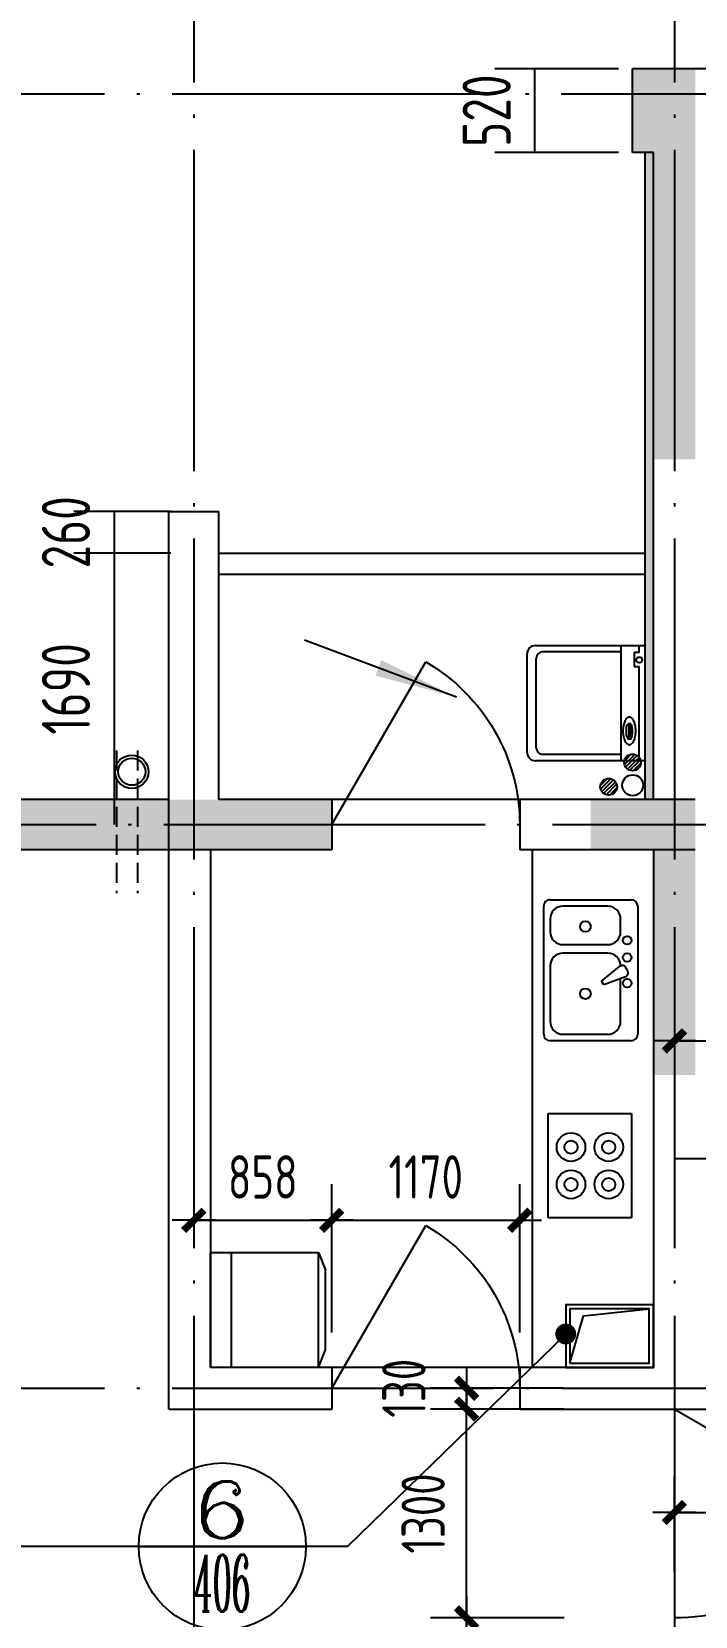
# Model space of a CAD drawing. Extents: x -726032 to 135930, y -151624 to 587044.
# Drawn here: x -475515 to -471387, y 421304 to 431172 of the extents above; entities that cross this region are included whole.
import ezdxf
from ezdxf.enums import TextEntityAlignment as Align

# ---------------------------------------------------------------- set-up
doc = ezdxf.new("R2010")
doc.units = 0
doc.header["$LTSCALE"] = 1000
doc.header["$MEASUREMENT"] = 0
doc.linetypes.add('DASH', pattern=[0.35, 0.25, -0.1])
doc.linetypes.add('DOTE', pattern=[2.42, 2, -0.2, 0.02, -0.2])
doc.layers.get('0').update_dxf_attribs({"linetype": 'CONTINUOUS'})
doc.layers.get('DEFPOINTS').update_dxf_attribs({"color": 1, "linetype": 'CONTINUOUS'})
for name, color, linetype in [('COLUMN', 170, 'CONTINUOUS'), ('DOTE', 8, 'DOTE'), ('GROUND', 45, 'CONTINUOUS'), ('JIAJU', 252, 'CONTINUOUS'), ('LVTRY', 6, 'CONTINUOUS'), ('PUB_DIM', 245, 'CONTINUOUS'), ('ROOF', 4, 'CONTINUOUS'), ('TOTHER', 7, 'CONTINUOUS'), ('WALL', 255, 'CONTINUOUS'), ('WINDOW', 155, 'CONTINUOUS'), ('WINDOW_TEXT', 7, 'CONTINUOUS'), ('引线', 213, 'CONTINUOUS'), ('空调', 245, 'CONTINUOUS'), ('雨水管', 20, 'CONTINUOUS')]:
    doc.layers.add(name, color=color, linetype=linetype)
doc.styles.add('COMP', font='COMPLEX', dxfattribs={"bigfont": 'hztxt'})
doc.styles.add('DIM_FONT', font='isocp.shx', dxfattribs={"width": 0.8})
doc.styles.add('SIMPLEX', font='SIMPLEX.SHX')
doc.dimstyles.new('DIMA', dxfattribs={"dimtxt": 300, "dimasz": 1, "dimexe": 250, "dimexo": 300, "dimgap": 150, "dimtad": 1, "dimdec": 0, "dimzin": 0, "dimdsep": 46, "dimtxsty": 'DIM_FONT', "dimcen": 0.09, "dimse1": 1, "dimclrt": 142, "dimadec": 0, "dimazin": 0, "dimtfac": 1, "dimtdec": 0, "dimtix": 1, "dimtmove": 2, "dimatfit": 3, "dimfxl": 1, "dimtolj": 1, "dimtzin": 0, "dimarcsym": 0})
doc.dimstyles.new('DIMB', dxfattribs={"dimtxt": 300, "dimasz": 1, "dimexe": 250, "dimexo": 300, "dimgap": 150, "dimtad": 1, "dimdec": 0, "dimzin": 0, "dimdsep": 46, "dimtxsty": 'DIM_FONT', "dimcen": 0.09, "dimse2": 1, "dimclrt": 142, "dimadec": 0, "dimazin": 0, "dimtfac": 1, "dimtdec": 0, "dimtix": 1, "dimtmove": 2, "dimatfit": 3, "dimfxl": 1, "dimtolj": 1, "dimtzin": 0, "dimarcsym": 0})
doc.dimstyles.new('DIMN', dxfattribs={"dimtxt": 300, "dimasz": 1, "dimexe": 250, "dimexo": 300, "dimgap": 150, "dimtad": 1, "dimdec": 0, "dimzin": 0, "dimdsep": 46, "dimtxsty": 'DIM_FONT', "dimcen": 0.09, "dimclrt": 142, "dimadec": 0, "dimazin": 0, "dimtfac": 1, "dimtdec": 0, "dimtix": 1, "dimtmove": 2, "dimatfit": 3, "dimfxl": 1, "dimtolj": 1, "dimtzin": 0, "dimarcsym": 0})

# ---------------------------------------------------------------- blocks, each defined once
blk = doc.blocks.new('*D516')
at = {"layer": 'DEFPOINTS', "color": 0, "transparency": 16777216}
for p in [(-472384.9, 430940), (-471565, 430940), (-471565, 430420)]:
    blk.add_point(p, dxfattribs=at)
at = {"layer": 'PUB_DIM', "color": 0, "lineweight": -2, "transparency": 16777216}
for p, q in [((-471865, 430940), (-472634.9, 430940)), ((-472384.9, 430941), (-472384.9, 430942)), ((-472384.9, 430420), (-472384.9, 430940)), ((-471865, 430420), (-472634.9, 430420)), ((-472384.9, 430419), (-472384.9, 430418))]:
    blk.add_line(p, q, dxfattribs=at)
at = {"layer": 'PUB_DIM', "color": 0, "transparency": 16777216}
for points in [[(-472385, 430941), (-472384.7, 430941), (-472384.9, 430940)], [(-472385, 430419), (-472384.7, 430419), (-472384.9, 430420)]]:
    blk.add_solid(points, dxfattribs=at)
at = {"layer": 'PUB_DIM', "color": 142, "transparency": 16777216, "insert": (-472684.9, 430680), "char_height": 300, "attachment_point": 5, "rotation": 90, "style": 'DIM_FONT'}
blk.add_mtext('\\A1;520', dxfattribs=at)
blk = doc.blocks.new('_DBLK')
blk.add_line((-0.5, 0), (0, -0.866))
blk.add_arc((-0.5, 0), 1, 300, 0)
at = {"layer": 'WINDOW_TEXT', "style": 'SIMPLEX', "flags": 9}
blk.add_attdef('A', text='', height=1, dxfattribs=at).set_placement((0, 1.5), align=Align.MIDDLE)
blk = doc.blocks.new('_DIMX')
blk.add_line((-150, 0), (150, 0))
at = {"const_width": 50}
blk.add_lwpolyline([(-70, -70), (70, 70)], dxfattribs=at)
blk = doc.blocks.new('*D718')
at = {"layer": 'DEFPOINTS', "color": 0, "transparency": 16777216}
for p in [(-470541.9, 421950.4), (-471516.9, 421313.9), (-470541.9, 421313.9)]:
    blk.add_point(p, dxfattribs=at)
at = {"layer": 'PUB_DIM', "color": 0, "lineweight": -2, "transparency": 16777216}
for p, q in [((-471516.9, 421583.9), (-471516.9, 422175.4)), ((-470541.9, 421583.9), (-470541.9, 422175.4)), ((-471516, 421950.4), (-470542.8, 421950.4))]:
    blk.add_line(p, q, dxfattribs=at)
at = {"layer": 'PUB_DIM', "color": 0, "lineweight": -2, "transparency": 16777216, "xscale": 0.9, "yscale": 0.9, "zscale": 0.9, "rotation": 180}
blk.add_blockref('_DIMX', (-471516.9, 421950.4), dxfattribs=at)
at = {"layer": 'PUB_DIM', "color": 0, "lineweight": -2, "transparency": 16777216, "xscale": 0.9, "yscale": 0.9, "zscale": 0.9}
blk.add_blockref('_DIMX', (-470541.9, 421950.4), dxfattribs=at)
at = {"layer": 'PUB_DIM', "color": 142, "transparency": 16777216, "insert": (-471029.4, 422220.4), "char_height": 270, "attachment_point": 5, "style": 'DIM_FONT'}
blk.add_mtext('\\A1;975', dxfattribs=at)
blk = doc.blocks.new('*D1922')
at = {"layer": 'DEFPOINTS', "color": 0, "transparency": 16777216}
for p in [(-470476.9, 424887.2), (-471516.9, 424284), (-470476.9, 424284)]:
    blk.add_point(p, dxfattribs=at)
at = {"layer": 'PUB_DIM', "color": 0, "lineweight": -2, "transparency": 16777216}
for p, q in [((-470476.9, 424554), (-470476.9, 425112.2)), ((-471516, 424887.2), (-470477.8, 424887.2))]:
    blk.add_line(p, q, dxfattribs=at)
at = {"layer": 'PUB_DIM', "color": 0, "lineweight": -2, "transparency": 16777216, "xscale": 0.9, "yscale": 0.9, "zscale": 0.9, "rotation": 180}
blk.add_blockref('_DIMX', (-471516.9, 424887.2), dxfattribs=at)
at = {"layer": 'PUB_DIM', "color": 0, "lineweight": -2, "transparency": 16777216, "xscale": 0.9, "yscale": 0.9, "zscale": 0.9}
blk.add_blockref('_DIMX', (-470476.9, 424887.2), dxfattribs=at)
at = {"layer": 'PUB_DIM', "color": 142, "transparency": 16777216, "insert": (-470996.9, 425157.2), "char_height": 270, "attachment_point": 5, "style": 'DIM_FONT'}
blk.add_mtext('\\A1;1040', dxfattribs=at)
blk = doc.blocks.new('M_E20')
for p, q in [((345, 0), (-345, 0)), ((-302.4, -35.8), (-345, -35.8)), ((-302.4, -35), (-302.4, -65.6)), ((-302.4, -65.6), (-219.3, -65.6)), ((-219.3, -65.6), (-219.3, -35)), ((345, -35.8), (-219.3, -35.8)), ((123, -86.9), (123.1, -98.6)), ((214.8, -88), (214.8, -98.5)), ((-307.3, -144.3), (-307.3, -611)), ((133.5, -96.3), (133.5, -112.9)), ((198.1, -96.3), (133.5, -96.3)), ((133.5, -112.9), (198.1, -112.9)), ((198.1, -112.9), (198.1, -96.3)), ((307.3, -144.3), (307.3, -611)), ((267.3, -651), (-267.3, -651))]:
    blk.add_line(p, q)
blk.add_lwpolyline([(83.3, -94.4, 0.185158), (88.2, -107.2, 0.102042), (107.7, -121.5, 0.060862), (132.7, -129.5, 0.047173), (166.5, -132.7, 0.047173), (200.2, -129.5, 0.060862), (225.3, -121.5, 0.102042), (244.7, -107.2, 0.185158), (249.6, -94.4, 0.185158), (244.7, -81.7, 0.102042), (225.3, -67.3, 0.060862), (200.2, -59.3, 0.047173), (166.5, -56.1, 0.047173), (132.7, -59.3, 0.060862), (107.7, -67.3, 0.102042), (88.2, -81.7, 0.185158)], format="xyb", close=True)
for points in [[(214.8, -88, 0.259034), (212.9, -84.6, 0.076276), (201.4, -79.7, 0.036515), (187.8, -77.2, 0.026615), (169, -76.2, 0.026615), (150.1, -77.2, 0.036515), (136.6, -79.7, 0.076276), (125, -84.6, 0.259034), (123.1, -88, 0.078462), (123.3, -89.3, 0.056762)], [(214.8, -98.5, 0.259034), (212.9, -95.1, 0.076276), (201.4, -90.2, 0.036515), (187.8, -87.7, 0.026615), (169, -86.7, 0.026615), (150.1, -87.7, 0.036515), (136.6, -90.2, 0.076276), (125, -95.1, 0.259034), (123.1, -98.5, 0.259034), (125, -102, 0.056762), (133.5, -106, 0.036515)], [(198.1, -107.7, 0.008736), (201.4, -106.9, 0.076276), (212.9, -102, 0.259034), (214.8, -98.5, 0.259034)]]:
    blk.add_lwpolyline(points, format="xyb")
blk.add_circle((-258.7, -35), 17.5)
for centre, start, end in [((-267.3, -611), 180, 270), ((267.3, -611), 270, 0)]:
    blk.add_arc(centre, 40, start, end)
at = {"layer": 'TOTHER', "linetype": 'Continuous'}
for p, q in [((-345, -655.8), (-345, 0)), ((345, 0), (345, -655.8)), ((-345, -144.7), (345, -144.7)), ((295, -705.8), (-295, -705.8))]:
    blk.add_line(p, q, dxfattribs=at)
for centre, start, end in [((-295, -655.8), 180, 270), ((295, -655.8), 270, 0)]:
    blk.add_arc(centre, 50, start, end, dxfattribs=at)
at = {"width": 0.8, "flags": 9}
for tag in ['XSIZE', 'YSIZE']:
    blk.add_attdef(tag, (0, 0), '', height=0.5, dxfattribs=at)
blk = doc.blocks.new('*D1949')
at = {"layer": 'DEFPOINTS', "color": 0, "transparency": 16777216}
for p in [(-472809.6, 422594), (-471933, 422594), (-471933, 421294)]:
    blk.add_point(p, dxfattribs=at)
at = {"layer": 'PUB_DIM', "color": 0, "lineweight": -2, "transparency": 16777216}
for p, q in [((-472203, 422594), (-473034.6, 422594)), ((-472809.6, 421294.9), (-472809.6, 422593.1))]:
    blk.add_line(p, q, dxfattribs=at)
at = {"layer": 'PUB_DIM', "color": 0, "lineweight": -2, "transparency": 16777216, "xscale": 0.9, "yscale": 0.9, "zscale": 0.9}
for p, rotation in [((-472809.6, 422594), 90), ((-472809.6, 421294), 270)]:
    blk.add_blockref('_DIMX', p, dxfattribs=dict(at, rotation=rotation))
at = {"layer": 'PUB_DIM', "color": 142, "transparency": 16777216, "insert": (-473079.6, 421944), "char_height": 270, "attachment_point": 5, "rotation": 90, "style": 'DIM_FONT'}
blk.add_mtext('\\A1;1300', dxfattribs=at)
blk = doc.blocks.new('*D1950')
at = {"layer": 'DEFPOINTS', "color": 0, "transparency": 16777216}
for p in [(-472809.6, 422724), (-471933, 422724), (-471933, 422594)]:
    blk.add_point(p, dxfattribs=at)
at = {"layer": 'PUB_DIM', "color": 0, "lineweight": -2, "transparency": 16777216}
for p, q in [((-472203, 422724), (-473034.6, 422724)), ((-472809.6, 422724.9), (-472809.6, 422725.8)), ((-472809.6, 422594), (-472809.6, 422724)), ((-472809.6, 422593.1), (-472809.6, 422592.2))]:
    blk.add_line(p, q, dxfattribs=at)
at = {"layer": 'PUB_DIM', "color": 0, "lineweight": -2, "transparency": 16777216, "xscale": 0.9, "yscale": 0.9, "zscale": 0.9}
for p, rotation in [((-472809.6, 422724), 270), ((-472809.6, 422594), 90)]:
    blk.add_blockref('_DIMX', p, dxfattribs=dict(at, rotation=rotation))
at = {"layer": 'PUB_DIM', "color": 142, "transparency": 16777216, "insert": (-473199.7, 422724), "char_height": 270, "attachment_point": 5, "rotation": 90, "style": 'DIM_FONT'}
blk.add_mtext('\\A1;130', dxfattribs=at)
blk = doc.blocks.new('*D1953')
at = {"layer": 'DEFPOINTS', "color": 0, "transparency": 16777216}
for p in [(-472809.6, 421294), (-471933, 421294), (-471933, 420384)]:
    blk.add_point(p, dxfattribs=at)
at = {"layer": 'PUB_DIM', "color": 0, "lineweight": -2, "transparency": 16777216}
for p, q in [((-472203, 421294), (-473034.6, 421294)), ((-472809.6, 420384.9), (-472809.6, 421293.1))]:
    blk.add_line(p, q, dxfattribs=at)
at = {"layer": 'PUB_DIM', "color": 0, "lineweight": -2, "transparency": 16777216, "xscale": 0.9, "yscale": 0.9, "zscale": 0.9}
for p, rotation in [((-472809.6, 421294), 90), ((-472809.6, 420384), 270)]:
    blk.add_blockref('_DIMX', p, dxfattribs=dict(at, rotation=rotation))
at = {"layer": 'PUB_DIM', "color": 142, "transparency": 16777216, "insert": (-473079.6, 420839), "char_height": 270, "attachment_point": 5, "rotation": 90, "style": 'DIM_FONT'}
blk.add_mtext('\\A1;910', dxfattribs=at)
blk = doc.blocks.new('*D1954')
at = {"layer": 'DEFPOINTS', "color": 0, "transparency": 16777216}
for p in [(-472478.8, 423769.9), (-473648.8, 422800.4), (-472478.8, 422800.4)]:
    blk.add_point(p, dxfattribs=at)
at = {"layer": 'PUB_DIM', "color": 0, "lineweight": -2, "transparency": 16777216}
for p, q in [((-472478.8, 423070.4), (-472478.8, 423994.9)), ((-473647.9, 423769.9), (-472479.7, 423769.9))]:
    blk.add_line(p, q, dxfattribs=at)
at = {"layer": 'PUB_DIM', "color": 0, "lineweight": -2, "transparency": 16777216, "xscale": 0.9, "yscale": 0.9, "zscale": 0.9, "rotation": 180}
blk.add_blockref('_DIMX', (-473648.8, 423769.9), dxfattribs=at)
at = {"layer": 'PUB_DIM', "color": 0, "lineweight": -2, "transparency": 16777216, "xscale": 0.9, "yscale": 0.9, "zscale": 0.9}
blk.add_blockref('_DIMX', (-472478.8, 423769.9), dxfattribs=at)
at = {"layer": 'PUB_DIM', "color": 142, "transparency": 16777216, "insert": (-473063.8, 424039.9), "char_height": 270, "attachment_point": 5, "style": 'DIM_FONT'}
blk.add_mtext('\\A1;1170', dxfattribs=at)
blk = doc.blocks.new('_INDEX')
blk.add_line((-0.5, 0), (0.5, 0))
blk.add_circle((0, 0), 0.5)
at = {"style": 'COMP'}
for tag, width, p, p2 in [('1', 2.333333, (-0.17, 0.05), (0.17, 0.05)), ('-', 1.166667, (-0.17, -0.39), (0.17, -0.39))]:
    blk.add_attdef(tag, text='', height=0.34, dxfattribs=dict(at, width=width)).set_placement(p, p2, align=Align.FIT)
blk = doc.blocks.new('A$C593B1C2D')
at = {"layer": 'JIAJU'}
for p, q in [((0, 550), (0, 32.5)), ((550, 550), (0, 550)), ((550, 32.5), (550, 550)), ((550, 450), (0, 450)), ((0, 32.5), (84.2, 0)), ((550, 32.5), (0, 32.5)), ((465.8, 0), (84.2, 0)), ((550, 32.5), (465.8, 0))]:
    blk.add_line(p, q, dxfattribs=at)
blk = doc.blocks.new('A$C52343C9C')
at = {"layer": 'JIAJU', "rotation": 2.050917305024764e-05}
blk.add_blockref('A$C593B1C2D', (0, 0), dxfattribs=at)
blk = doc.blocks.new('A$C47CE1419')
at = {"layer": 'JIAJU', "xscale": -1, "rotation": 90}
blk.add_blockref('A$C52343C9C', (550, 550), dxfattribs=at)
blk = doc.blocks.new('*D1956')
at = {"layer": 'DEFPOINTS', "color": 0, "transparency": 16777216}
for p in [(-473648.8, 423769.9), (-474506.8, 422800.4), (-473648.8, 422800.4)]:
    blk.add_point(p, dxfattribs=at)
at = {"layer": 'PUB_DIM', "color": 0, "lineweight": -2, "transparency": 16777216}
for p, q in [((-473648.8, 423070.4), (-473648.8, 423994.9)), ((-474505.9, 423769.9), (-473649.7, 423769.9))]:
    blk.add_line(p, q, dxfattribs=at)
at = {"layer": 'PUB_DIM', "color": 0, "lineweight": -2, "transparency": 16777216, "xscale": 0.9, "yscale": 0.9, "zscale": 0.9, "rotation": 180}
blk.add_blockref('_DIMX', (-474506.8, 423769.9), dxfattribs=at)
at = {"layer": 'PUB_DIM', "color": 0, "lineweight": -2, "transparency": 16777216, "xscale": 0.9, "yscale": 0.9, "zscale": 0.9}
blk.add_blockref('_DIMX', (-473648.8, 423769.9), dxfattribs=at)
at = {"layer": 'PUB_DIM', "color": 142, "transparency": 16777216, "insert": (-474077.8, 424039.9), "char_height": 270, "attachment_point": 5, "style": 'DIM_FONT'}
blk.add_mtext('\\A1;858', dxfattribs=at)
blk = doc.blocks.new('M_E29JIV')
at = {"color": 0, "linetype": 'ByBlock'}
for p, q in [((0, -306.8), (0, 306.8)), ((30.7, 337.5), (419.3, 337.5)), ((358, 306.8), (143.2, 306.8)), ((450, 306.8), (450, -306.8)), ((81.8, 245.5), (81.8, 40)), ((419.3, -20.5), (419.3, 245.5)), ((48.4, 2), (56.6, -12.3)), ((58.9, 31.4), (162.5, 70.2)), ((172.8, 52.5), (87.3, -17.8)), ((162.5, 70.2), (172.8, 52.5)), ((143.2, -81.8), (358, -81.8)), ((358, -122.7), (143.2, -122.7)), ((81.8, -184.1), (81.8, -245.5)), ((419.3, -245.5), (419.3, -184.1)), ((419.3, -337.5), (30.7, -337.5)), ((143.2, -306.8), (358, -306.8))]:
    blk.add_line(p, q, dxfattribs=at)
for centre, radius in [((51.1, 61.4), 20.5), ((250.6, 112.5), 25.6), ((51.1, -61.4), 20.5), ((51.1, -143.2), 20.5), ((250.6, -209.7), 25.6)]:
    blk.add_circle(centre, radius, dxfattribs=at)
for centre, radius, start, end in [((30.7, 306.8), 30.7, 90, 180), ((143.2, 245.5), 61.4, 90, 180), ((358, 245.5), 61.4, 0, 90), ((419.3, 306.8), 30.7, 0, 90), ((66.1, 12.3), 20.5, 110.53768, 210), ((74.3, -2), 20.5, 210, 309.46232), ((143.2, -20.5), 61.4, 180, 270), ((358, -20.5), 61.4, 270, 0), ((143.2, -184.1), 61.4, 90, 180), ((358, -184.1), 61.4, 0, 90), ((143.2, -245.5), 61.4, 180, 270), ((358, -245.5), 61.4, 270, 0), ((30.7, -306.8), 30.7, 180, 270), ((419.3, -306.8), 30.7, 270, 0)]:
    blk.add_arc(centre, radius, start, end, dxfattribs=at)
at = {"style": 'DIM_FONT', "width": 0.8, "flags": 9}
for tag in ['XSIZE', 'YSIZE']:
    blk.add_attdef(tag, (0, 0), '', height=0.5, dxfattribs=at)
blk = doc.blocks.new('M_E21')
for p, q in [((-250.1, 0), (250.1, 0)), ((-250.1, -400.1), (-250.1, 0)), ((250.1, 0), (250.1, -400.1)), ((250.1, -400.1), (-250.1, -400.1))]:
    blk.add_line(p, q)
at = {"layer": 'TOTHER', "linetype": 'Continuous'}
for centre, radius in [((-89.3, -109.8), 68.5), ((89.3, -109.8), 68.5), ((-89.3, -109.8), 31.6), ((89.3, -109.8), 31.6), ((-89.3, -290.2), 68.5), ((89.3, -290.2), 68.5), ((-89.3, -290.2), 31.6), ((89.3, -290.2), 31.6)]:
    blk.add_circle(centre, radius, dxfattribs=at)
at = {"width": 0.8, "flags": 9}
for tag in ['XSIZE', 'YSIZE']:
    blk.add_attdef(tag, (0, 0), '', height=0.5, dxfattribs=at)
blk = doc.blocks.new('*D3641')
at = {"layer": 'DEFPOINTS', "color": 0, "transparency": 16777216}
for p in [(-474350, 427924), (-475002.3, 426234), (-474350, 426234)]:
    blk.add_point(p, dxfattribs=at)
at = {"layer": 'PUB_DIM', "color": 0, "lineweight": -2, "transparency": 16777216}
for p, q in [((-474650, 427924), (-475252.3, 427924)), ((-475002.3, 427923), (-475002.3, 426235))]:
    blk.add_line(p, q, dxfattribs=at)
at = {"layer": 'PUB_DIM', "color": 0, "transparency": 16777216}
for points in [[(-475002.5, 427923), (-475002.2, 427923), (-475002.3, 427924)], [(-475002.5, 426235), (-475002.2, 426235), (-475002.3, 426234)]]:
    blk.add_solid(points, dxfattribs=at)
at = {"layer": 'PUB_DIM', "color": 142, "transparency": 16777216, "insert": (-475302.3, 427079), "char_height": 300, "attachment_point": 5, "rotation": 90, "style": 'DIM_FONT'}
blk.add_mtext('\\A1;1690', dxfattribs=at)
blk = doc.blocks.new('*D762')
at = {"layer": 'DEFPOINTS', "color": 0, "transparency": 16777216}
for p in [(-474350, 428184), (-475002.3, 427924), (-474350, 427924)]:
    blk.add_point(p, dxfattribs=at)
at = {"layer": 'PUB_DIM', "color": 0, "lineweight": -2, "transparency": 16777216}
for p, q in [((-474650, 428184), (-475252.3, 428184)), ((-475002.3, 428185), (-475002.3, 428186)), ((-475002.3, 428184), (-475002.3, 427924)), ((-474650, 427924), (-475252.3, 427924)), ((-475002.3, 427923), (-475002.3, 427922))]:
    blk.add_line(p, q, dxfattribs=at)
at = {"layer": 'PUB_DIM', "color": 0, "transparency": 16777216}
for points in [[(-475002.5, 428185), (-475002.2, 428185), (-475002.3, 428184)], [(-475002.5, 427923), (-475002.2, 427923), (-475002.3, 427924)]]:
    blk.add_solid(points, dxfattribs=at)
at = {"layer": 'PUB_DIM', "color": 142, "transparency": 16777216, "insert": (-475302.4, 428054), "char_height": 300, "attachment_point": 5, "rotation": 90, "style": 'DIM_FONT'}
blk.add_mtext('\\A1;260', dxfattribs=at)
blk = doc.blocks.new('*D951')
at = {"layer": 'DEFPOINTS', "color": 0, "transparency": 16777216}
for p in [(-471516.9, 432134.7), (-471776.9, 430940), (-471516.9, 430940)]:
    blk.add_point(p, dxfattribs=at)
at = {"layer": 'PUB_DIM', "color": 0, "lineweight": -2, "transparency": 16777216}
for p, q in [((-471776.9, 431240), (-471776.9, 432384.7)), ((-471516.9, 431240), (-471516.9, 432384.7)), ((-471777.9, 432134.7), (-471778.9, 432134.7)), ((-471776.9, 432134.7), (-471516.9, 432134.7)), ((-471515.9, 432134.7), (-471514.9, 432134.7))]:
    blk.add_line(p, q, dxfattribs=at)
at = {"layer": 'PUB_DIM', "color": 0, "transparency": 16777216}
for points in [[(-471777.9, 432134.9), (-471777.9, 432134.5), (-471776.9, 432134.7)], [(-471515.9, 432134.9), (-471515.9, 432134.5), (-471516.9, 432134.7)]]:
    blk.add_solid(points, dxfattribs=at)
at = {"layer": 'PUB_DIM', "color": 142, "transparency": 16777216, "insert": (-471600.9, 432649.3), "char_height": 300, "attachment_point": 5, "style": 'DIM_FONT'}
blk.add_mtext('\\A1;260', dxfattribs=at)
blk = doc.blocks.new('_ARROW')
blk.add_solid([(0, 0), (-1, 0.1), (-1, -0.1)])

msp = doc.modelspace()

# ---------------------------------------------------------------- hatches: boundary and pattern name
at = {"layer": 'ROOF'}
h = msp.add_hatch(dxfattribs=at)
h.set_pattern_fill('DOTS', color=256, scale=390, style=0)
h.set_pattern_definition([(0, (-484996.965, 17415.83), (12.1875, 24.375), [0, -24.375])])
h.paths.add_polyline_path([(-471698.9, 426390), (-471646.9, 426390), (-471646.9, 430420), (-471698.9, 430420)])
at = {"layer": '雨水管'}
h = msp.add_hatch(dxfattribs=at)
h.set_pattern_fill('ANSI31', color=256, scale=130, style=0)
h.set_pattern_definition([(45, (-992533.083, 768653.283), (-11.4904852, 11.4904852), [])])
h.paths.add_polyline_path([(-471829.3, 426621.5, 1), (-471725.3, 426621.5, 1)])
h = msp.add_hatch(dxfattribs=at)
h.set_pattern_fill('ANSI31', color=256, scale=130, style=0)
h.set_pattern_definition([(45, (-992681.395, 768501.326), (-11.4904852, 11.4904852), [])])
h.paths.add_polyline_path([(-471977.6, 426469.6, 1), (-471873.6, 426469.6, 1)])

# ---------------------------------------------------------------- linework, layer by layer
at = {"layer": 'COLUMN'}
for points in [[(-471776.9, 430940), (-471776.9, 430420), (-471386.9, 430940), (-471646.9, 430420)], [(-471646.9, 430420), (-471646.9, 428509), (-471386.9, 430940), (-471386.9, 428509)], [(-475936.9, 426390), (-475936.9, 426078), (-473648.9, 426390), (-473648.9, 426078)], [(-472036.9, 426390), (-472036.9, 426078), (-471386.9, 426390), (-471646.9, 426078)], [(-471646.9, 426078), (-471646.9, 424674), (-471386.9, 426390), (-471386.9, 424674)]]:
    msp.add_solid(points, dxfattribs=at)
at = {"layer": 'DOTE'}
for p, q in [((-474506.9, 432855.9), (-474506.9, 405011.9)), ((-471516.9, 432855.9), (-471516.9, 420384)), ((-481902.2, 430784), (-412270.4, 430784)), ((-481954.2, 426234), (-412270.4, 426234)), ((-471516.9, 424154), (-468136.9, 424154)), ((-481902.2, 422724), (-412270.4, 422724))]:
    msp.add_line(p, q, dxfattribs=at)
at = {"layer": 'GROUND'}
for p, q in [((-472478.9, 426390), (-473648.9, 426390)), ((-472478.9, 422854), (-473648.9, 422854))]:
    msp.add_line(p, q, dxfattribs=at)
at = {"layer": 'LVTRY'}
msp.add_line((-472400.9, 426078), (-472400.9, 422854), dxfattribs=at)
for points in [[(-472192.9, 422854), (-471646.9, 422854), (-471646.9, 423244), (-472192.9, 423244)], [(-472166.9, 422880), (-471672.9, 422880), (-471672.9, 423218), (-472166.9, 423218)]]:
    msp.add_lwpolyline(points, close=True, dxfattribs=at)
msp.add_lwpolyline([(-472166.9, 422880), (-472082.3, 423174.5), (-471672.9, 423218)], dxfattribs=at)
at = {"layer": 'ROOF'}
for p, q in [((-471698.9, 426390), (-471698.9, 430420)), ((-474350.9, 427924), (-471698.9, 427924)), ((-474350.9, 427794), (-471698.9, 427794))]:
    msp.add_line(p, q, dxfattribs=at)
at = {"layer": 'WALL'}
for p, q in [((-471776.9, 430420), (-471776.9, 430940)), ((-470606.9, 430940), (-471776.9, 430940)), ((-471646.9, 430420), (-471776.9, 430420)), ((-471646.9, 426390), (-471646.9, 430420)), ((-474662.9, 428184), (-474350.9, 428184)), ((-474662.9, 422594), (-474662.9, 428184)), ((-474350.9, 426390), (-474350.9, 428184)), ((-474662.9, 426390), (-475936.9, 426390)), ((-473648.9, 426390), (-474350.9, 426390)), ((-473648.9, 426390), (-473648.9, 426078)), ((-471386.9, 426390), (-472478.9, 426390)), ((-472478.9, 426390), (-472478.9, 426078)), ((-473648.9, 426078), (-475936.9, 426078)), ((-474402.9, 426078), (-474402.9, 422854)), ((-471386.9, 426078), (-472478.9, 426078)), ((-471646.9, 426078), (-471646.9, 422854)), ((-473648.9, 422854), (-474402.9, 422854)), ((-473648.9, 422854), (-473648.9, 422594)), ((-472478.9, 422854), (-472478.9, 422594)), ((-471646.9, 422854), (-472478.9, 422854)), ((-474662.9, 422594), (-473648.9, 422594)), ((-472478.9, 422594), (-470398.9, 422594))]:
    msp.add_line(p, q, dxfattribs=at)
at = {"layer": '引线'}
msp.add_lwpolyline([(-472192.9, 423061.9), (-473549.6, 421738.8), (-478696.6, 421738.8)], dxfattribs=at)
at = {"layer": '引线', "const_width": 64.7}
msp.add_lwpolyline([(-472225.5, 423061.9, 1), (-472160.2, 423061.9, 1)], format="xyb", close=True, dxfattribs=at)
at = {"layer": '空调', "linetype": 'DASH', "ltscale": 0.5}
for p, q in [((-474987.9, 426695.8), (-474987.9, 425806.4)), ((-474857.9, 426695.8), (-474857.9, 425806.4))]:
    msp.add_line(p, q, dxfattribs=at)
at = {"layer": '雨水管'}
msp.add_lwpolyline([(-472872.1, 427027.6), (-473817.5, 427382.7)], dxfattribs=at)
for centre, radius in [((-474892.8, 426563.4), 104), ((-474892.8, 426563.4), 84.5), ((-471777.3, 426621.5), 52), ((-471925.6, 426469.6), 52), ((-471776.2, 426479.3), 65)]:
    msp.add_circle(centre, radius, dxfattribs=at)

# ---------------------------------------------------------------- block references
at = {"layer": 'LVTRY'}
for name, p, xscale, yscale, zscale, rotation in [('M_E20', (-471698.9, 426990.6), 1.039999999993597, 1.039999999993597, 1.039999999993597, 270), ('M_E29JIV', (-471744.9, 425327.2), 1.299999999999272, 1.299999999999272, 1.299999999999272, 180), ('M_E21', (-471782.7, 424109.5), 1.30000000000291, 1.30000000000291, 1.30000000000291, 270)]:
    msp.add_blockref(name, p, dxfattribs=dict(at, xscale=xscale, yscale=yscale, zscale=zscale, rotation=rotation))
at = {"layer": 'LVTRY', "xscale": 1.299999999999272, "yscale": 1.299999999999272, "zscale": 1.299999999999272}
msp.add_blockref('A$C47CE1419', (-474402.9, 422854), dxfattribs=at)
at = {"layer": 'WINDOW'}
for p, xscale, yscale, zscale, rotation in [((-473063.9, 426234), -1170, 1170, 1170, 180), ((-473063.9, 422724), -1170, 1170, 1170, 180), ((-471516.9, 421944), 1300, -1300, 1300, 270)]:
    msp.add_blockref('_DBLK', p, dxfattribs=dict(at, xscale=xscale, yscale=yscale, zscale=zscale, rotation=rotation))
at = {"layer": '引线'}
ref = msp.add_blockref('_INDEX', (-474329.6, 421738.8), dxfattribs=dict(at, xscale=1040, yscale=1040, zscale=1040))
ref.add_attrib('1', '6', dxfattribs={"layer": '0', "height": 353.6, "style": 'COMP', "width": 1.5}).set_placement((-474506.4, 421790.8), (-474152.8, 421790.8), align=Align.FIT)
ref.add_attrib('-', '406', dxfattribs={"layer": '0', "height": 353.6, "style": 'COMP', "width": 0.381818}).set_placement((-474506.4, 421333.2), (-474152.8, 421333.2), align=Align.FIT)
at = {"layer": '雨水管', "xscale": 519.9999999999982, "yscale": 519.9999999999982, "zscale": 519.9999999999982, "rotation": 339.4141290930005}
msp.add_blockref('_ARROW', (-472872.1, 427027.6), dxfattribs=at)

# ---------------------------------------------------------------- dimensions: what is measured, and where the dimension line sits
at = {"layer": 'PUB_DIM'}
dim = msp.add_linear_dim(base=(-471516.9, 432134.7), p1=(-471776.9, 430940), p2=(-471516.9, 430940), angle=180, dimstyle='DIMN', dxfattribs=at)
dim.commit()
dim.dimension.update_dxf_attribs({"geometry": '*D951', "text_midpoint": (-471600.9, 432649.3), "dimtype": 160})
for base, p1, p2, angle, dimstyle, picture, middle in [((-472384.9, 430940), (-471565, 430420), (-471565, 430940), 270, 'DIMN', '*D516', (-472684.9, 430680)), ((-475002.3, 427924), (-474350, 428184), (-474350, 427924), 90, 'DIMN', '*D762', (-475302.4, 428054)), ((-475002.3, 426234), (-474350, 427924), (-474350, 426234), 90, 'DIMB', '*D3641', (-475302.3, 427079))]:
    dim = msp.add_linear_dim(base=base, p1=p1, p2=p2, angle=angle, dimstyle=dimstyle, dxfattribs=at)
    dim.commit()
    dim.dimension.update_dxf_attribs({"geometry": picture, "text_midpoint": middle})
for p1, p2, distance, dimstyle, picture, middle in [((-471516.9, 424284), (-470476.9, 424284), 603.2, 'DIMA', '*D1922', (-470996.9, 425157.2)), ((-474506.8, 422800.4), (-473648.8, 422800.4), 969.4, 'DIMA', '*D1956', (-474077.8, 424039.9)), ((-473648.8, 422800.4), (-472478.8, 422800.4), 969.4, 'DIMA', '*D1954', (-473063.8, 424039.9)), ((-471933, 421294), (-471933, 422594), 876.7, 'DIMA', '*D1949', (-473079.6, 421944)), ((-471516.9, 421313.9), (-470541.9, 421313.9), 636.5, 'DIMN', '*D718', (-471029.4, 422220.4)), ((-471933, 420384), (-471933, 421294), 876.7, 'DIMA', '*D1953', (-473079.6, 420839))]:
    dim = msp.add_aligned_dim(p1=p1, p2=p2, distance=distance, dimstyle=dimstyle, override={"dimscale": 0.9, "dimblk1": '_DIMX', "dimblk2": '_DIMX', "dimsah": 1}, dxfattribs=at)
    dim.commit()
    dim.dimension.update_dxf_attribs({"geometry": picture, "text_midpoint": middle})
dim = msp.add_linear_dim(base=(-472809.6, 422724), p1=(-471933, 422594), p2=(-471933, 422724), angle=90, dimstyle='DIMA', override={"dimscale": 0.9, "dimblk1": '_DIMX', "dimblk2": '_DIMX', "dimsah": 1}, dxfattribs=at)
dim.commit()
dim.dimension.update_dxf_attribs({"geometry": '*D1950', "text_midpoint": (-473199.7, 422724), "dimtype": 161})

doc.saveas('drawing.dxf')
